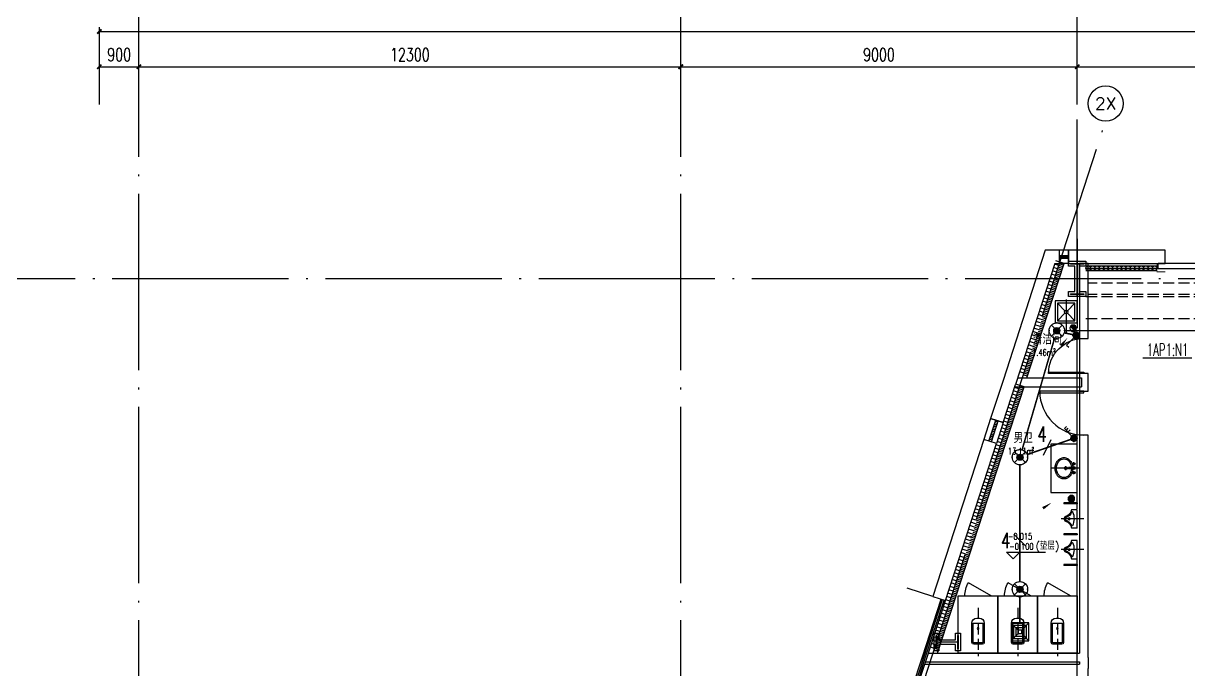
# Model space of a CAD drawing. Extents: x -1396510 to 1250330, y -1892470 to 1623980.
# Drawn here: x -6440 to 20017, y -725507 to -710823 of the extents above; entities that cross this region are included whole.
import ezdxf
from ezdxf.enums import TextEntityAlignment as Align

# ---------------------------------------------------------------- set-up
doc = ezdxf.new("R2010")
doc.units = 0
doc.header["$LTSCALE"] = 1000
doc.header["$MEASUREMENT"] = 0
for name, pattern in [('10平面$0$DASH', [0.35, 0.25, -0.1]), ('10平面$1$DOTE', [2.4200000000000004, 2, -0.2, 0.02, -0.2]), ('DASH', [0.35, 0.25, -0.1]), ('DOTE', [2.4200000000000004, 2, -0.2, 0.02, -0.2])]:
    doc.linetypes.add(name, pattern=pattern)
doc.layers.get('Defpoints').update_dxf_attribs({"color": 210})
for name, color, linetype in [('10平面$0$WINDOW', 4, 'Continuous'), ('10平面$1$A-AXIS-DOTE', 14, '10平面$1$DOTE'), ('99平面图例外参$0$A-HATCH-2', 251, 'Continuous'), ('A-AXIS-D', 1, 'Continuous'), ('A-AXIS-DOTE', 14, 'DOTE'), ('A-AXIS-DP', 126, 'Continuous'), ('A-HATCH-2', 251, 'Continuous'), ('A-HRAIL', 173, 'Continuous'), ('A-LIN-V', 9, 'Continuous'), ('A-SFCE', 30, 'Continuous'), ('A-WC', 223, 'Continuous'), ('A-WINDOW', 140, 'Continuous'), ('AS-COLN', 6, 'Continuous'), ('AS-WALL', 40, 'Continuous'), ('DIM-照明', 3, 'Continuous'), ('DIM_SYMB', 3, 'Continuous'), ('EQUIP-照明', 3, 'Continuous'), ('TEL_TEXT', 7, 'Continuous'), ('WIRE-照明', 1, 'Continuous'), ('建-墙-幕', 4, 'Continuous'), ('建-房间', 7, 'Continuous'), ('建-标高', 3, 'Continuous'), ('建-门', 4, 'Continuous'), ('灯具', 1, 'Continuous')]:
    doc.layers.add(name, color=color, linetype=linetype)
doc.layers.add('A-云线2', color=3, linetype='Continuous', plot=False)
doc.styles.add('_TCH_AXIS', font='COMPLEX', dxfattribs={"bigfont": 'GBCBIG'})
doc.styles.add('_TCH_DIM_T3', font='SIMPLEX', dxfattribs={"width": 0.7058823529411765, "bigfont": 'GBCBIG'})
doc.styles.add('_TEL_DIM', font='SIMPLEX', dxfattribs={"width": 0.8, "height": 3.5, "bigfont": 'HZTXT'})
doc.styles.add('A-AREA', font='SIMPLEX', dxfattribs={"bigfont": 'GBCBIG'})
doc.styles.add('A-STANDARD', font='SIMPLEX', dxfattribs={"bigfont": 'GBCBIG'})
doc.styles.get("Standard").update_dxf_attribs({"font": 'gbenor.shx', "bigfont": 'gbcbig.shx'})
doc.dimstyles.new('_TCH_ARCH&&100', dxfattribs={"dimtxt": 297.5, "dimasz": 100, "dimexe": 100, "dimexo": 100, "dimgap": 126.25, "dimtad": 1, "dimdec": 0, "dimzin": 0, "dimdsep": 46, "dimtxsty": '_TCH_DIM_T3', "dimblk": 'ARCHTICK', "dimcen": 0.09, "dimclrt": 7, "dimazin": 2, "dimtfac": 1, "dimtdec": 0, "dimtix": 1, "dimtmove": 2, "dimatfit": 3, "dimfxl": 0, "dimtolj": 1, "dimtzin": 0, "dimarcsym": 0})

# ---------------------------------------------------------------- blocks, each defined once
blk = doc.blocks.new('厕卫')
at = {"layer": 'A-AXIS-DOTE', "color": 0, "linetype": 'DASH'}
blk.add_line((50, -823.114372253418), (50, 271.885627746582), dxfattribs=at)
at = {"layer": 'A-WC', "color": 0}
for p, q in [((-59.78343963623047, -40), (-59.78343963623047, -469.6564288139343)), ((149.7834396362305, -30), (-49.78343963623047, -30)), ((159.7834396362305, -469.6564288139343), (159.7834396362305, -40)), ((189.7834396362305, -469.6564288139343), (-89.78343963623047, -469.6564288139343)), ((350, -1097.23339176178), (-169.6152420043945, -1397.23339176178))]:
    blk.add_line(p, q, dxfattribs=at)
blk.add_lwpolyline([(-400, 202.7666082382202), (-400, -1097.23339176178), (500, -1097.23339176178), (500, 202.7666082382202)], close=True, dxfattribs=at)
blk.add_lwpolyline([(189.7834396362305, -40, 0.4142135623730951), (149.7834396362305, 0), (-49.78343963623047, 0, 0.4142135623730951), (-89.78343963623047, -40), (-89.78343963623047, -479.6564288139343, 0.4142135623730951), (20.21656036376953, -589.6564288139343), (79.78343963623047, -589.6564288139343, 0.4142135623730903), (189.7834396362305, -479.6564288139343)], format="xyb", close=True, dxfattribs=at)
blk.add_circle((50, -358.6146011352539), 20, dxfattribs=at)
for centre, radius, start, end in [((-49.78343963623047, -40), 10, 90, 180), ((149.7834396362305, -40), 10, 0, 90), ((350, -1097.23339176178), 599.9999999999995, 180, 209.9998831151044)]:
    blk.add_arc(centre, radius, start, end, dxfattribs=at)
for p in [(50, 0), (50, -358.6146011352539)]:
    blk.add_point(p, dxfattribs=at)
blk = doc.blocks.new('$lvtry$00000224')
at = {"color": 0}
for p, q in [((-362.5000001189765, -1.369509844441253e-06), (-362.5000001189765, -300.0000013695098)), ((-337.5000001189765, -1.369509845972061e-06), (-362.5000001189765, -1.369509844441253e-06)), ((-337.5000001189765, -1.369509845972061e-06), (-337.5000001189765, -300.0000013695098)), ((337.4999998810235, -1.369509844441253e-06), (337.4999998810235, -300.0000013695098)), ((362.4999998810235, -1.369509845972061e-06), (337.4999998810235, -1.369509844441253e-06)), ((362.4999998810235, -1.369509845972061e-06), (362.4999998810235, -300.0000013695098)), ((-337.5000001189765, -300.0000013695098), (-362.5000001189765, -300.0000013695098)), ((362.4999998810235, -300.0000013695098), (337.4999998810235, -300.0000013695098))]:
    blk.add_line(p, q, dxfattribs=at)
at = {"color": 0, "elevation": 1e-08}
blk.add_lwpolyline([(-205, -130.6921668672003), (-205, 0), (205, 0), (205, -130.6921668676659, 0.2680681872429386), (50.76696929242462, -263.4628327437676, -0.3177651244820785), (-5.727633833885193e-08, -299.6467267489061, -0.3177651238976431), (-50.76696929195896, -263.4628327442333, 0.2680681872434905)], format="xyb", close=True, dxfattribs=at)
at = {"color": 0}
blk.add_circle((0, -181.622158779297, 1e-08), 20, dxfattribs=at)
for centre, radius, start, end in [((-152.1659696591087, -115.0054347957484, 1e-08), 10, 114.1083874687021, 248.1393961379835), ((5.09339536074549, -466.4251228258945, 1e-08), 395.0016948295107, 66.66751465096227, 114.1083874687021), ((-242.8073158459738, -340.9316236418672, 1e-08), 233.4306809856922, 19.26394190434416, 68.13939613798351), ((0.2095041857101023, -256, 1e-08), 23.99999999999859, 199.2639419043441, 269.499839251993), ((-0.2095041857101023, -256, 1e-08), 24.00000000000079, 270.500160748007, 340.7360580956558), ((242.8073158459738, -340.9316236418672, 1e-08), 233.4306809856917, 110.4941076083355, 160.7360580956559), ((157.579544424545, -112.9081085743383, 1e-08), 10, 290.4941076083355, 66.66751465096227)]:
    blk.add_arc(centre, radius, start, end, dxfattribs=at)
blk.add_point((0, -181.622158779297, 1e-08), dxfattribs=at)
at = {"layer": 'A-AXIS-DOTE', "color": 0}
blk.add_lwpolyline([(-1.327134668827057e-07, 152.6724720913917), (-1.327134668827057e-07, -367.3275279086083)], dxfattribs=at)
blk = doc.blocks.new('小便器')
at = {"layer": 'A-WC', "color": 8, "xscale": -1, "rotation": 89.99999999999999}
blk.add_blockref('$lvtry$00000224', (2044606.132980346, 1695653.609367371), dxfattribs=at)
blk = doc.blocks.new('45345')
at = {"layer": 'A-WC'}
h = blk.add_hatch(dxfattribs=at)
h.set_pattern_fill('ANSI31', color=0, scale=10, angle=7.69694232914171e-13)
h.set_pattern_definition([(30.00000000072439, (40598742844.53468, 3385776346.450553), (-7.937500000173811, 13.74815328497761), [])])
edge = h.paths.add_edge_path()
edge.add_arc((40598742441.34776, 3385774511.717568), 50, 0, 360)
at = {"layer": 'A-WC', "color": 0}
blk.add_circle((40598742441.34776, 3385774511.717568), 50, dxfattribs=at)
blk = doc.blocks.new('A$C34D37DA4')
at = {"color": 0, "ltscale": 0.5}
for points in [[(-250.0000003376044, -107.7489576064982), (249.9999996623956, -107.7489576064982), (249.9999996623956, 392.2510423935018), (-250.0000003376044, 392.2510423935018)], [(-200.0000003376044, -57.74895760649815), (199.9999996623956, -57.74895760649815), (199.9999996623956, 342.2510423935018), (-200.0000003376044, 342.2510423935018)]]:
    blk.add_lwpolyline(points, close=True, dxfattribs=at)
for points in [[(-200.0000003376044, 342.2510423935018), (-28.28427158528939, 170.5353136411868)], [(28.28427091008052, 170.5353136411868), (199.9999996623956, 342.2510423935018)], [(-200.0000003376044, -57.74895760649815), (-28.28427158528939, 113.9667711458169)], [(28.28427091008052, 113.9667711458169), (199.9999996623956, -57.74895760649815)]]:
    blk.add_lwpolyline(points, dxfattribs=at)
blk.add_circle((-3.37604433298111e-07, 142.2510423935018), 40, dxfattribs=at)
at = {"layer": 'A-AXIS-DOTE', "color": 0}
blk.add_lwpolyline([(0, 427.4235144928098), (0, -332.5764855071902)], dxfattribs=at)
blk = doc.blocks.new('10平面$0$$DorLib2D$00000126')
at = {"color": 0, "linetype": 'Continuous'}
for p, q in [((-0.5319999999956053, 0.5), (-0.5319999999956053, 0.900000000000091)), ((0.5320000000047003, 0.900000000000091), (0.5320000000047003, 0.5000000000002274))]:
    blk.add_line(p, q, dxfattribs=at)
at = {"color": 0, "linetype": '10平面$0$DASH'}
for p, q in [((-0.5319999999956053, 0.900000000000091), (0.5320000000047003, 0.900000000000091)), ((-0.5319999999956053, 0.5), (0.5320000000047003, 0.5000000000002274))]:
    blk.add_line(p, q, dxfattribs=at)
blk = doc.blocks.new('42343243')
at = {"layer": '10平面$0$WINDOW', "xscale": 5000, "yscale": 300, "zscale": 300, "rotation": 179.9999999999992}
blk.add_blockref('10平面$0$$DorLib2D$00000126', (-259354.1845318639, 1223019.999996189), dxfattribs=at)
blk = doc.blocks.new('nt66')
at = {"layer": 'A-HATCH-2', "color": 8}
blk.add_lwpolyline([(-195839.9992261842, 766869.9996079458), (-195439.9992261842, 766869.9996079458), (-195439.9992261842, 766757.9996079458), (-195585.9992261842, 766757.9996079458), (-195585.9992261842, 766181.9996079458), (-195439.9992261842, 766181.9996079458), (-195439.9992261842, 766069.9996079458), (-195839.9992261842, 766069.9996079458), (-195839.9992261842, 766181.9996079458), (-195693.9992261842, 766181.9996079458), (-195693.9992261842, 766757.9996079458), (-195839.9992261842, 766757.9996079458)], close=True, dxfattribs=at)
at = {"layer": 'AS-COLN'}
blk.add_lwpolyline([(-195789.9992261842, 766819.9996079458), (-195489.9992261842, 766819.9996079458), (-195489.9992261842, 766807.9996079458), (-195635.9992261842, 766807.9996079458), (-195635.9992261842, 766131.9996079458), (-195489.9992261842, 766131.9996079458), (-195489.9992261842, 766119.9996079458), (-195789.9992261842, 766119.9996079458), (-195789.9992261842, 766131.9996079458), (-195643.9992261842, 766131.9996079458), (-195643.9992261842, 766807.9996079458), (-195789.9992261842, 766807.9996079458)], close=True, dxfattribs=at)
blk = doc.blocks.new('342343243')
at = {"layer": 'A-AXIS-DP', "color": 5}
blk.add_lwpolyline([(-155704.1845301406, 832069.9999961851), (-155404.1845301406, 832069.9999961851), (-155404.1845301406, 832057.9999961851), (-155550.1845301406, 832057.9999961851), (-155550.1845301406, 831581.9999961851), (-155404.1845301406, 831581.9999961851), (-155404.1845301406, 831569.9999961851), (-155704.1845301406, 831569.9999961851), (-155704.1845301406, 831581.9999961851), (-155558.1845301406, 831581.9999961851), (-155558.1845301406, 832057.9999961851), (-155704.1845301406, 832057.9999961851), (-155704.1845301406, 832069.9999961851)], close=True, dxfattribs=at)
at = {"layer": 'A-HATCH-2'}
blk.add_lwpolyline([(-155754.1845301406, 832119.9999961851), (-155354.1845301406, 832119.9999961851), (-155354.1845301406, 832007.9999961851), (-155500.1845301406, 832007.9999961851), (-155500.1845301406, 831631.9999961851), (-155354.1845301406, 831631.9999961851), (-155354.1845301406, 831519.9999961851), (-155754.1845301406, 831519.9999961851), (-155754.1845301406, 831631.9999961851), (-155608.1845301406, 831631.9999961851), (-155608.1845301406, 832007.9999961851), (-155754.1845301406, 832007.9999961851)], close=True, dxfattribs=at)
blk = doc.blocks.new('33333')
blk.add_blockref('nt66', (-68214.1853056513, -43900.00000378292))
at = {"layer": 'A-AXIS-DP', "rotation": 270}
blk.add_blockref('342343243', (-1098624.184520937, 558765.8154660431), dxfattribs=at)
blk = doc.blocks.new('w42343')
at = {"layer": 'A-HATCH-2', "color": 8, "linetype": 'DASH'}
for p, q in [((-263654.1845247769, 722169.9996167512), (-128354.184526356, 722169.9995977177)), ((-263654.1845247769, 721669.9996167512), (-128354.1845264263, 721669.9995977177))]:
    blk.add_line(p, q, dxfattribs=at)
blk = doc.blocks.new('343243')
at = {"layer": '10平面$1$A-AXIS-DOTE', "color": 0}
blk.add_lwpolyline([(-137039.1845359175, 783549.9999155595), (-137039.1845291465, 784209.9999155595)], dxfattribs=at)
at = {"layer": 'A-WC', "color": 0}
for p, q in [((-137175.6989661359, 783693.99991696), (-137102.6701027446, 783693.9999162109)), ((-137139.1845348148, 783657.4854848898), (-137139.1845340656, 783730.5143482811)), ((-137084.2437445717, 783874.9999160218), (-136994.125320595, 783874.9999150973)), ((-137070.6291553337, 783706.5430113167), (-137055.8879810546, 783814.2154559261)), ((-137064.1845347106, 783667.647857158), (-137070.6291553337, 783706.5430113167)), ((-137064.1845347106, 783667.647857158), (-137055.8879810546, 783814.2154559261)), ((-137063.069927619, 783687.3385976467), (-137015.2991413982, 783687.3385971566)), ((-137056.3608064828, 783804.1132499352), (-137022.0082601383, 783804.1132495828)), ((-137055.8879810546, 783814.2154559261), (-137022.4810853592, 783814.2154555834)), ((-137039.1845330456, 783829.9407035712), (-137039.1845321211, 783920.0591275479)), ((-137014.1845347106, 783667.6478566449), (-137022.4810853592, 783814.2154555834)), ((-137007.7399132893, 783706.5430106715), (-137022.4810853592, 783814.2154555834)), ((-137014.1845347106, 783667.6478566449), (-137007.7399132893, 783706.5430106715)), ((-136975.6989661359, 783693.9999149082), (-136902.6701027446, 783693.9999141591)), ((-136939.1845348148, 783657.485482838), (-136939.1845340656, 783730.5143462293)), ((-137064.1845347106, 783667.647857158), (-137014.1845347106, 783667.6478566449))]:
    blk.add_line(p, q, dxfattribs=at)
for points in [[(-137068.5861527328, 783721.4655052931, -0.05503366445282638), (-137132.052788923, 783734.964308203, -0.0888493983857469), (-137208.3990421116, 783776.3516643569, -0.1049875008758899), (-137263.2745701811, 783843.1668952166, -0.1201703710503755), (-137282.0112499413, 783919.9999180507, -0.120170371050088), (-137263.2745686047, 783996.8329405003, -0.1049875008761855), (-137208.3990391642, 784063.6481702342, -0.08884939838595049), (-137132.0527851261, 784105.0355248217, -0.08005155327522542), (-137039.1845300698, 784119.9999155595, -0.08005155327514211)], [(-137064.5138742414, 783751.2102306456, -0.05606644776381915), (-137122.6293239315, 783763.445851482, -0.08884939838590888), (-137189.6757487428, 783799.7917643017, -0.1049875008761085), (-137236.6424184022, 783856.9773438561, -0.1201703710500949), (-137252.0112499413, 783919.9999177429, -0.1201703710501435), (-137236.642417109, 783983.0224913144, -0.1049875008761313), (-137189.6757462764, 784040.2080699052, -0.08884939838588762), (-137122.6293207193, 784076.5539813492, -0.08005155327528395), (-137039.1845303776, 784089.9999155595, -0.08005155327526944)], [(-137039.1845300698, 784119.9999155595, -0.08005155327514211), (-136946.3162753206, 784105.0355229162, -0.08884939838606445), (-136869.9700221316, 784063.6481667622, -0.1049875008760499), (-136815.0944940622, 783996.8329359024, -0.120170371050193), (-136796.357814302, 783919.9999130684, -0.1201703710501875), (-136815.0944956387, 783843.1668906187, -0.1049875008760622), (-136869.9700250791, 783776.3516608849, -0.08884939838584911), (-136946.316279117, 783734.9643062975, -0.05503366445274368), (-137009.7829155841, 783721.4655046898, -0.0800515532754416)], [(-137039.1845303776, 784089.9999155595, -0.08005155327526944), (-136955.7397403118, 784076.5539796371, -0.0888493983858896), (-136888.6933155005, 784040.2080668174, -0.1049875008761153), (-136841.7266458411, 783983.022487263, -0.1201703710501367), (-136826.357814302, 783919.9999133762, -0.1201703710501367), (-136841.7266471343, 783856.9773398046, -0.1049875008761155), (-136888.6933179669, 783799.7917612139, -0.08884939838591054), (-136955.7397435241, 783763.4458497699, -0.05606644776380701), (-137013.8551934652, 783751.2102301259, -0.08005155327530532)]]:
    blk.add_lwpolyline(points, format="xyb", dxfattribs=at)
for centre, radius in [((-137139.1845344402, 783693.9999165855), 25), ((-137139.1845344402, 783693.9999165855), 15), ((-137039.1845325833, 783874.9999155595), 30), ((-137039.1845325833, 783874.9999155595), 20), ((-136939.1845344402, 783693.9999145336), 25), ((-136939.1845344402, 783693.9999145336), 15)]:
    blk.add_circle(centre, radius, dxfattribs=at)
for centre, start, end in [((-137040.368334685, 783694.7285667062), 80.52522821089455, 279.4747706136177), ((-137038.0007341804, 783694.7285666818), 260.5252282108945, 99.47477061338024)]:
    blk.add_arc(centre, 7.191400878313289, start, end, dxfattribs=at)
blk = doc.blocks.new('3333')
at = {"layer": 'A-SFCE', "const_width": 20}
blk.add_lwpolyline([(-227064.1845322402, 766319.9999962051), (-227064.1845322402, 766509.9999962412), (-227244.1845325131, 766509.9999962412), (-227244.1845325131, 766319.9999962412)], dxfattribs=at)
blk = doc.blocks.new('_ArchTick')
at = {"color": 0, "linetype": 'ByBlock', "const_width": 0.4}
blk.add_lwpolyline([(-0.5, -0.5), (0.5, 0.5)], dxfattribs=at)
blk = doc.blocks.new('*D5766')
at = {"layer": 'A-AXIS-D', "color": 0, "lineweight": -2, "transparency": 16777216}
for p, q in [((-899.9998306449853, 3960.00000381656), (-899.9998306449852, 4920.000007347268)), ((-899.9998306449852, 4820.000007347268), (-3.879255428916921e-15, 4820.000007347268)), ((-5.653906800844666e-14, 3960.00000381656), (2.243978566819837e-15, 4920.000007347268))]:
    blk.add_line(p, q, dxfattribs=at)
at = {"layer": 'Defpoints', "color": 0, "transparency": 16777216}
for p in [(-3.879255428916921e-15, 4820.000007347268), (-899.9998306449853, 3860.00000381656), (-6.266230200418342e-14, 3860.00000381656)]:
    blk.add_point(p, dxfattribs=at)
at = {"layer": 'A-AXIS-D', "color": 0, "lineweight": -2, "transparency": 16777216, "xscale": 100, "yscale": 100, "zscale": 100, "rotation": 180}
blk.add_blockref('_ArchTick', (-899.9998306449852, 4820.000007347268), dxfattribs=at)
at = {"layer": 'A-AXIS-D', "color": 0, "lineweight": -2, "transparency": 16777216, "xscale": 100, "yscale": 100, "zscale": 100}
blk.add_blockref('_ArchTick', (-3.879255428916921e-15, 4820.000007347268), dxfattribs=at)
at = {"layer": 'A-AXIS-D', "color": 7, "transparency": 16777216, "insert": (-449.9999153224925, 5095.000007347268), "char_height": 297.5, "attachment_point": 5, "style": '_TCH_DIM_T3'}
blk.add_mtext('\\A1;900', dxfattribs=at)
blk = doc.blocks.new('*D5767')
at = {"layer": 'A-AXIS-D', "color": 0, "lineweight": -2, "transparency": 16777216}
for p, q in [((-5.653906800844666e-14, 3960.00000381656), (2.243978566819837e-15, 4920.000007347268)), ((-3.879255428916921e-15, 4820.000007347268), (12300.00000025705, 4820.000007347268)), ((12300.00000025705, 3960.00000381656), (12300.00000025705, 4920.000007347268))]:
    blk.add_line(p, q, dxfattribs=at)
at = {"layer": 'Defpoints', "color": 0, "transparency": 16777216}
for p in [(12300.00000025705, 4820.000007347268), (-6.266230200418342e-14, 3860.00000381656), (12300.00000025705, 3860.00000381656)]:
    blk.add_point(p, dxfattribs=at)
at = {"layer": 'A-AXIS-D', "color": 0, "lineweight": -2, "transparency": 16777216, "xscale": 100, "yscale": 100, "zscale": 100, "rotation": 180}
blk.add_blockref('_ArchTick', (-3.879255428916921e-15, 4820.000007347268), dxfattribs=at)
at = {"layer": 'A-AXIS-D', "color": 0, "lineweight": -2, "transparency": 16777216, "xscale": 100, "yscale": 100, "zscale": 100}
blk.add_blockref('_ArchTick', (12300.00000025705, 4820.000007347268), dxfattribs=at)
at = {"layer": 'A-AXIS-D', "color": 7, "transparency": 16777216, "insert": (6150.000000128523, 5095.000007347268), "char_height": 297.5, "attachment_point": 5, "style": '_TCH_DIM_T3'}
blk.add_mtext('\\A1;12300', dxfattribs=at)
blk = doc.blocks.new('*D5768')
at = {"layer": 'A-AXIS-D', "color": 0, "lineweight": -2, "transparency": 16777216}
for p, q in [((12300.00000025705, 3960.00000381656), (12300.00000025705, 4920.000007347268)), ((12300.00000025705, 4820.000007347268), (21300.00000025686, 4820.000007347268)), ((21300.00000025686, 3960.00000381656), (21300.00000025686, 4920.000007347268))]:
    blk.add_line(p, q, dxfattribs=at)
at = {"layer": 'Defpoints', "color": 0, "transparency": 16777216}
for p in [(21300.00000025686, 4820.000007347268), (12300.00000025705, 3860.00000381656), (21300.00000025686, 3860.00000381656)]:
    blk.add_point(p, dxfattribs=at)
at = {"layer": 'A-AXIS-D', "color": 0, "lineweight": -2, "transparency": 16777216, "xscale": 100, "yscale": 100, "zscale": 100, "rotation": 180}
blk.add_blockref('_ArchTick', (12300.00000025705, 4820.000007347268), dxfattribs=at)
at = {"layer": 'A-AXIS-D', "color": 0, "lineweight": -2, "transparency": 16777216, "xscale": 100, "yscale": 100, "zscale": 100}
blk.add_blockref('_ArchTick', (21300.00000025686, 4820.000007347268), dxfattribs=at)
at = {"layer": 'A-AXIS-D', "color": 7, "transparency": 16777216, "insert": (16800.00000025695, 5095.000007347268), "char_height": 297.5, "attachment_point": 5, "style": '_TCH_DIM_T3'}
blk.add_mtext('\\A1;9000', dxfattribs=at)
blk = doc.blocks.new('*D5769')
at = {"layer": 'A-AXIS-D', "color": 0, "lineweight": -2, "transparency": 16777216}
for p, q in [((21300.00000025686, 3960.00000381656), (21300.00000025686, 4920.000007347268)), ((21300.00000025686, 4820.000007347268), (30300.00000025686, 4820.000007347268)), ((30300.00000025686, 3960.00000381656), (30300.00000025686, 4920.000007347268))]:
    blk.add_line(p, q, dxfattribs=at)
at = {"layer": 'Defpoints', "color": 0, "transparency": 16777216}
for p in [(30300.00000025686, 4820.000007347268), (21300.00000025686, 3860.00000381656), (30300.00000025686, 3860.00000381656)]:
    blk.add_point(p, dxfattribs=at)
at = {"layer": 'A-AXIS-D', "color": 0, "lineweight": -2, "transparency": 16777216, "xscale": 100, "yscale": 100, "zscale": 100, "rotation": 180}
blk.add_blockref('_ArchTick', (21300.00000025686, 4820.000007347268), dxfattribs=at)
at = {"layer": 'A-AXIS-D', "color": 0, "lineweight": -2, "transparency": 16777216, "xscale": 100, "yscale": 100, "zscale": 100}
blk.add_blockref('_ArchTick', (30300.00000025686, 4820.000007347268), dxfattribs=at)
at = {"layer": 'A-AXIS-D', "color": 7, "transparency": 16777216, "insert": (25800.00000025686, 5095.000007347268), "char_height": 297.5, "attachment_point": 5, "style": '_TCH_DIM_T3'}
blk.add_mtext('\\A1;9000', dxfattribs=at)
blk = doc.blocks.new('*D5785')
at = {"layer": 'A-AXIS-D', "color": 0, "lineweight": -2, "transparency": 16777216}
for p, q in [((-899.9998306449854, 4060.00000381656), (-899.9998306449853, 5720.000007347268)), ((-899.9998306449853, 5620.000007347268), (157100.0000036263, 5620.000007347268)), ((157100.0000036263, 4060.00000381656), (157100.0000036263, 5720.000007347268))]:
    blk.add_line(p, q, dxfattribs=at)
at = {"layer": 'Defpoints', "color": 0, "transparency": 16777216}
for p in [(157100.0000036263, 5620.000007347268), (-899.9998306449854, 3960.00000381656), (157100.0000036263, 3960.00000381656)]:
    blk.add_point(p, dxfattribs=at)
at = {"layer": 'A-AXIS-D', "color": 0, "lineweight": -2, "transparency": 16777216, "xscale": 100, "yscale": 100, "zscale": 100, "rotation": 180}
blk.add_blockref('_ArchTick', (-899.9998306449853, 5620.000007347268), dxfattribs=at)
at = {"layer": 'A-AXIS-D', "color": 0, "lineweight": -2, "transparency": 16777216, "xscale": 100, "yscale": 100, "zscale": 100}
blk.add_blockref('_ArchTick', (157100.0000036263, 5620.000007347268), dxfattribs=at)
at = {"layer": 'A-AXIS-D', "color": 7, "transparency": 16777216, "insert": (78100.00008649068, 5895.000007347268), "char_height": 297.5, "attachment_point": 5, "style": '_TCH_DIM_T3'}
blk.add_mtext('\\A1;158000', dxfattribs=at)
blk = doc.blocks.new('*U25')
at = {"color": 0}
blk.add_lwpolyline([(500, 0), (499.9999999999999, 1000), (459.9999999999999, 1000), (460, 0)], close=True, dxfattribs=at)
blk.add_arc((500, 0), 1000, 90, 180, dxfattribs=at)
blk = doc.blocks.new('*U24')
at = {"color": 0, "xscale": 0.001, "yscale": 0.001, "zscale": 0.001}
blk.add_blockref('*U25', (0, 0), dxfattribs=at)
blk = doc.blocks.new('*U52')
at = {"color": 0}
for p, q in [((-250.000000492626, 149.9999999983263), (250.0000005524926, 149.9999999983263)), ((250.0000005524344, 29.99999999988336), (-250.0000004925678, 29.99999999988336)), ((-250.0000004925678, -30.00000000011664), (-190.0000004925679, 29.99999999988336)), ((-190.0000004925678, -30.00000000011664), (-130.0000004925679, 29.99999999988336)), ((-130.0000004925678, -30.00000000011664), (-70.0000004925679, 29.99999999988336)), ((-70.0000004925678, -30.00000000011664), (-10.00000049256792, 29.99999999988336)), ((-10.00000049256781, -30.00000000011664), (49.99999950743208, 29.99999999988336)), ((49.99999950743216, -30.00000000011664), (109.9999995074321, 29.99999999988336)), ((109.9999995074322, -30.00000000011664), (169.9999995074321, 29.99999999988336)), ((169.9999995074322, -30.00000000011664), (229.9999995074321, 29.99999999988336)), ((250.0000005524344, -30.00000000011664), (-250.0000004925678, -30.00000000011664)), ((-250.000000492626, -150.0000000016737), (250.0000005524926, -150.0000000016737))]:
    blk.add_line(p, q, dxfattribs=at)
for points in [[(-250.000000492626, -150.0000000016737), (-250.000000492626, 149.9999999983263)], [(250.0000005524926, -150.0000000016737), (250.0000005524926, 149.9999999983263)]]:
    blk.add_lwpolyline(points, dxfattribs=at)
blk = doc.blocks.new('*U51')
at = {"color": 0, "xscale": 0.001999999996058992, "yscale": 0.003333333333333334, "zscale": 0.001999999996058992}
blk.add_blockref('*U52', (0, 0), dxfattribs=at)
blk = doc.blocks.new('99平面图例外参$0$$LinePat$填挖边坡')
at = {"color": 0}
for p, q in [((0, 0), (0, -1500)), ((300, 0), (300, -600))]:
    blk.add_line(p, q, dxfattribs=at)
at = {"layer": 'Defpoints', "color": 0}
blk.add_point((600, 0), dxfattribs=at)
blk = doc.blocks.new('99平面图例外参$0$$LinePat$圆环')
for points in [[(3.637978807091713e-12, 150.0000000000018), (300.0000000000036, 150.0000000000018)], [(3.637978807091713e-12, 1.818989403545856e-12), (300.0000000000036, 1.818989403545856e-12)], [(3.637978807091713e-12, -149.9999999999982), (300.0000000000036, -149.9999999999982)]]:
    blk.add_lwpolyline(points)
at = {"color": 0}
blk.add_circle((150.0000000000036, 1.818989403545856e-12), 150, dxfattribs=at)
blk = doc.blocks.new('$equip$00001964')
for p, q in [((0.1473139127447212, 0.3556472460822988), (0.624999999996362, 0.8333333333339397)), ((0.624999999996362, 0.8333333333339397), (0.7664213562347868, 0.6919119770955149)), ((0.3987258300185204, 0.607059163356098), (0.5401471862533072, 0.4656378071176732)), ((0.5118629150056222, 0.7201962483431998), (0.653284271244047, 0.578774892108413))]:
    blk.add_line(p, q)
blk.add_circle((-3.637978807091713e-12, 0.2083333333339397), 0.2083333333334168)
for p in [(-0.2083333333393966, 0.2083333333284827), (0, 0.4166666666660603), (0, 0), (0.2083333333284827, 0.2083333333284827)]:
    blk.add_point(p)
for points in [[(-0.1804219591249421, 0.312500000001819), (0.1804219591176661, 0.312500000001819), (-0.2083333333357587, 0.2083333333339397), (0.2083333333284827, 0.2083333333339397)], [(-0.1804219591249421, 0.1041666666660603), (0.1804219591176661, 0.1041666666660603), (-0.2083333333357587, 0.2083333333339397), (0.2083333333284827, 0.2083333333339397)], [(-0.1041666666715173, 0.3887552924552438), (0.1041666666642413, 0.3887552924552438), (-0.1804219591249421, 0.312500000001819), (0.1804219591176661, 0.312500000001819)], [(-0.1041666666715173, 0.02791137421263556), (0.1041666666642413, 0.02791137421263556), (-0.1804219591249421, 0.1041666666660603), (0.1804219591176661, 0.1041666666660603)], [(-3.637978807091713e-12, 0.4166666666660603), (-3.637978807091713e-12, 0.4166666666660603), (-0.1041666666715173, 0.3887552924552438), (0.1041666666642413, 0.3887552924552438)], [(-3.637978807091713e-12, 1.818989403545856e-12), (-3.637978807091713e-12, 1.818989403545856e-12), (-0.1041666666715173, 0.02791137421263556), (0.1041666666642413, 0.02791137421263556)]]:
    blk.add_solid(points)
at = {"layer": 'TEL_TEXT', "style": '_TEL_DIM', "flags": 1}
blk.add_attdef('A', text='', height=2e-05, dxfattribs=at).set_placement((0, 0), align=Align.MIDDLE_CENTER)
blk = doc.blocks.new('$equip$00002828')
for p, q in [((0.353553390588786, 0.353553390592424), (-0.3535533905960619, -0.353553390592424)), ((-0.3535533905960619, 0.353553390592424), (0.353553390588786, -0.353553390592424))]:
    blk.add_line(p, q)
at = {"const_width": 0.05714285714285714}
blk.add_lwpolyline([(0.5, 0, -1), (-0.5, 0, -1), (0.5, 0, 1)], format="xyb", dxfattribs=at)
for radius in [0.5, 0.2]:
    blk.add_circle((0, 0), radius)
for p in [(-0.5, 0), (0, 0.5), (0.5, 0), (0, -0.5)]:
    blk.add_point(p)
for points in [[(-0.1732050807622727, 0.09999999999854481), (0.1732050807549967, 0.09999999999854481), (-0.2000000000043656, 0), (0.1999999999970896, 0)], [(-0.1732050807622727, -0.09999999999854481), (0.1732050807549967, -0.09999999999854481), (-0.2000000000043656, 0), (0.1999999999970896, 0)], [(-0.09999999999854481, 0.1732050807586347), (0.09999999999854481, 0.1732050807586347), (-0.1732050807622727, 0.09999999999854481), (0.1732050807549967, 0.09999999999854481)], [(0, 0.2000000000007276), (0, 0.2000000000007276), (-0.09999999999854481, 0.1732050807586347), (0.09999999999854481, 0.1732050807586347)], [(-0.09999999999854481, -0.1732050807586347), (0.09999999999854481, -0.1732050807586347), (-0.1732050807622727, -0.09999999999854481), (0.1732050807549967, -0.09999999999854481)], [(0, -0.2000000000007276), (0, -0.2000000000007276), (-0.09999999999854481, -0.1732050807586347), (0.09999999999854481, -0.1732050807586347)]]:
    blk.add_solid(points)
at = {"color": 7, "style": '_TEL_DIM', "flags": 1}
for tag in ['REMARK', 'A']:
    blk.add_attdef(tag, text='', height=2e-05, dxfattribs=at).set_placement((0, 0), align=Align.MIDDLE_CENTER)
blk = doc.blocks.new('A$C43B121A0')
at = {"layer": '灯具', "color": 3}
for p, q in [((119.9992513017496, 180.0001344288466), (-0.0007486982503906, 300.0001344288467)), ((179.9992513017496, 180.0001344288466), (299.9992513017496, 300.0001344288467)), ((-0.0007486982503906, 0.0001344288466498), (119.9992513017496, 120.0001344288466)), ((299.9992513017496, 0.0001344288466498), (179.9992513017496, 120.0001344288466))]:
    blk.add_line(p, q, dxfattribs=at)
for points in [[(-0.0007486982503906, 0.0001344288466498), (299.9992513017496, 0.0001344288466498), (299.9992513017496, 300.0001344288467), (-0.0007486982503906, 300.0001344288467)], [(39.99925130174961, 40.00013442884664), (259.9992513017496, 40.00013442884664), (259.9992513017496, 260.0001344288466), (39.99925130174961, 260.0001344288466)], [(79.99925130174961, 80.00013442884665), (219.9992513017496, 80.00013442884665), (219.9992513017496, 220.0001344288466), (79.99925130174961, 220.0001344288466)], [(119.9992513017496, 120.0001344288466), (179.9992513017496, 120.0001344288466), (179.9992513017496, 180.0001344288466), (119.9992513017496, 180.0001344288466)]]:
    blk.add_lwpolyline(points, close=True, dxfattribs=at)
blk = doc.blocks.new('$equip$00001962')
for p, q in [((0.1473139127519971, 0.3556472460822988), (0.625000000003638, 0.8333333333339397)), ((0.625000000003638, 0.8333333333339397), (0.7664213562420628, 0.6919119770955149))]:
    blk.add_line(p, q)
blk.add_circle((3.637978807091713e-12, 0.2083333333339397), 0.2083333333334168)
for p in [(-0.2083333333284827, 0.2083333333375776), (1.091393642127514e-11, 0.4166666666660603), (1.091393642127514e-11, 0), (0.2083333333393966, 0.2083333333375776)]:
    blk.add_point(p)
for points in [[(-0.1804219591176661, 0.312500000001819), (0.1804219591249421, 0.312500000001819), (-0.2083333333284827, 0.2083333333339397), (0.2083333333357587, 0.2083333333339397)], [(-0.1804219591176661, 0.1041666666660603), (0.1804219591249421, 0.1041666666660603), (-0.2083333333284827, 0.2083333333339397), (0.2083333333357587, 0.2083333333339397)], [(-0.1041666666642413, 0.3887552924552438), (0.1041666666715173, 0.3887552924552438), (-0.1804219591176661, 0.312500000001819), (0.1804219591249421, 0.312500000001819)], [(-0.1041666666642413, 0.02791137421263556), (0.1041666666715173, 0.02791137421263556), (-0.1804219591176661, 0.1041666666660603), (0.1804219591249421, 0.1041666666660603)], [(3.637978807091713e-12, 0.4166666666660603), (3.637978807091713e-12, 0.4166666666660603), (-0.1041666666642413, 0.3887552924552438), (0.1041666666715173, 0.3887552924552438)], [(3.637978807091713e-12, 1.818989403545856e-12), (3.637978807091713e-12, 1.818989403545856e-12), (-0.1041666666642413, 0.02791137421263556), (0.1041666666715173, 0.02791137421263556)]]:
    blk.add_solid(points)
at = {"layer": 'TEL_TEXT', "style": '_TEL_DIM', "flags": 1}
blk.add_attdef('A', text='', height=2e-05, dxfattribs=at).set_placement((0, 0), align=Align.MIDDLE_CENTER)
blk = doc.blocks.new('$TELECSYS$00000095')
blk.add_line((0.4000000000014552, 0.3999999999996362), (-0.4000000000014552, -0.3999999999996362))
at = {"width": 0.8}
blk.add_attdef('N', text='', height=1, dxfattribs=at).set_placement((-0.01742161003494402, 1.055555546241521), align=Align.MIDDLE)
blk = doc.blocks.new('$TelecSys$00000152')
blk.add_blockref('$TELECSYS$00000095', (0, 0))
at = {"style": '_TEL_DIM', "width": 0.7}
blk.add_attdef('N', text='', height=0.875, dxfattribs=at).set_placement((-0.01524390878330451, 0.9236111029604217), align=Align.MIDDLE)
blk = doc.blocks.new('世赫2#厂房一层0821')
at = {"layer": 'A-AXIS-D'}
blk.add_circle((21947.60491949361, 3984.039860106539), 400, dxfattribs=at)
at = {"layer": 'A-AXIS-DOTE', "color": 8, "ltscale": 2}
for p, q in [((5.820766091346741e-11, -89188.86730921885), (0, 6399.999980929424)), ((12300.00000025705, -89188.86730921874), (12300.0000002571, 6300.000000001863)), ((21300.0000002571, -87498.86731303483), (21300.0000002571, 6300.000000001863)), ((163114.1845321656, -1.164153218269348e-10), (-11095.81546783436, 0))]:
    blk.add_line(p, q, dxfattribs=at)
blk.add_lwpolyline([(-1898.553286129667, -69910.37400543399), (21947.60491949361, 3584.039860106539)], dxfattribs=at)
at = {"layer": 'A-LIN-V'}
for p, q in [((20159.8116582993, -2249.999996195314), (21003.4133415161, 350.0000000044238)), ((18131.92299376073, -8499.999996182392), (20094.91922103625, -2449.999996188446))]:
    blk.add_line(p, q, dxfattribs=at)
at = {"layer": 'A-SFCE'}
for p, q in [((21300.0000002571, 910.0000038165599), (21300.0000002571, -1119.99999618344)), ((18024.12107496115, -7212.150320975343), (17437.14418319665, -7021.698515350232))]:
    blk.add_line(p, q, dxfattribs=at)
at = {"layer": 'A-SFCE', "linetype": 'DASH'}
for p, q in [((30150.00078170176, -99.99960797757376), (21550.00078901608, -99.99960797978565)), ((30150.0007817017, -349.9996079773409), (21550.00078901614, -349.9996079797857))]:
    blk.add_line(p, q, dxfattribs=at)
at = {"layer": 'A-WC', "color": 8, "elevation": -1.000000012154942e-08}
blk.add_lwpolyline([(21300.00000455312, -4849.999996328144), (21300.00000455312, -3749.999996328144), (20700.00000455318, -3749.999996328261), (20700.00000455353, -4849.999996328144), (21300.00000622473, -4849.999996328144)], dxfattribs=at)
at = {"layer": 'AS-WALL'}
for p, q in [((20575.09155733706, 650.0000000061905), (19616.7254904919, -2303.706494099096)), ((20900.00000025702, 650.0000000061185), (20575.09155733706, 650.0000000061905)), ((20900.00000025695, 350.0000000061187), (20900.00000025702, 650.0000000061185)), ((23300.00000030318, 650.0000000055879), (21100.00000025702, 650.0000000060743)), ((21100.00000025702, 650.0000000060743), (21100.00000025695, 350.0000000060745)), ((23300.00000030311, 350.0000000055879), (23300.00000030318, 650.0000000055879)), ((20793.14918222246, 350.0000000061422), (19902.08078947145, -2396.293498285945)), ((20793.14918222246, 350.0000000061422), (20900.00000025695, 350.0000000061187)), ((21100.00000025695, 350.0000000060745), (23300.00000030311, 350.0000000055879)), ((21350.00000770576, 349.9996079798169), (21350.00000769929, -1349.999996198923)), ((21550.00000770576, 349.9996079794364), (21350.00000770576, 349.9996079798169)), ((21550.0000076993, -1349.999996199684), (21550.00000770576, 349.9996079794364)), ((21350.00000769929, -1349.999996198923), (21550.0000076993, -1349.999996199684)), ((19616.7254904919, -2303.706494099095), (19335.77030110281, -3169.61691826816)), ((19949.5474990057, -2249.999996193734), (21400.00000769615, -2249.999996202067)), ((21350.00000769625, -2149.999996198927), (21350.00000769473, -2549.999996224613)), ((21550.00000769625, -2149.999996199689), (21350.00000769625, -2149.999996198927)), ((21400.00000769615, -2249.999996202067), (21400.000007695, -2449.999996202067)), ((21550.00000769473, -2549.999996225375), (21550.00000769625, -2149.999996199689)), ((19621.12560008235, -3262.203922455012), (19902.08078947145, -2396.293498285946)), ((19884.65506174045, -2449.999996193357), (21400.000007695, -2449.999996202067)), ((21350.00000769473, -2549.999996224613), (21550.00000769473, -2549.999996225375)), ((19335.77030110281, -3169.61691826816), (19621.12560008235, -3262.203922455012)), ((19181.45862715398, -3645.209084171219), (18024.12107496116, -7212.150320975326)), ((19466.81392613353, -3737.796088358071), (19181.45862715398, -3645.209084171219)), ((21550.00000769093, -3549.999996225375), (21350.00000769092, -3549.999996224614)), ((21350.00000769092, -3549.999996224614), (21350.00000767209, -8499.999996201734)), ((21550.00000767171, -8599.9999962023), (21550.00000769093, -3549.999996225375)), ((18309.4763739407, -7304.737325162178), (19466.81392613353, -3737.796088358071)), ((18024.12107496116, -7212.150320975326), (18309.4763739407, -7304.737325162178)), ((17856.76636930586, -8699.999996181808), (21350.00000767125, -8699.999996201726)), ((17921.65880657111, -8499.999996182181), (21350.00000767209, -8499.999996201734)), ((21350.00000767125, -8699.999996201726), (21350.00000767107, -8749.99999620173)), ((21550.00000767171, -8599.9999962023), (21550.00000767078, -8849.9999962023)), ((17840.54325998955, -8749.999996181714), (21350.00000767107, -8749.99999620173)), ((21550.00000766048, -11550.00000000236), (21550.00000767078, -8849.9999962023))]:
    blk.add_line(p, q, dxfattribs=at)
at = {"layer": 'DIM_SYMB', "color": 8}
for points in [[(20614.18453216559, -1919.99999618344, 0, 0, 0), (21084.18453216559, -1329.99999618344, 0, 64.00000000000001, 0), (20934.64605059899, -1517.718515596831, 0, 0, 0)], [(19994.18453216559, -5549.99999618344, 0, 0, 0), (20724.18453216559, -5079.99999618344, 0, 64.00000000000001, 0), (20522.39156080633, -5209.921498291454, 0, 0, 0)]]:
    blk.add_lwpolyline(points, format="xyseb", dxfattribs=at)
at = {"layer": '建-墙-幕'}
for p, q in [((17789.08732464479, -8584.568828817102), (18214.35791570897, -7273.874982244213)), ((17820.79346897585, -8594.856273726753), (18246.06406004003, -7284.162427153863)), ((17852.49961330691, -8605.143718636402), (18277.77020437109, -7294.449872063514)), ((17884.20575763797, -8615.431163546053), (18309.47634870215, -7304.737316973164)), ((18214.35791570897, -7273.874982244213), (18309.47634870215, -7304.737316973164)), ((17707.97177806322, -8834.568828816635), (17789.08732464479, -8584.5688288171)), ((17739.67792239428, -8844.856273726286), (17820.79346897585, -8594.856273726751)), ((17771.38406672534, -8855.143718635938), (17852.49961330691, -8605.143718636404)), ((17803.0902110564, -8865.431163545589), (17884.20575763797, -8615.431163546054)), ((15225.8360514312, -16484.56883261271), (17707.97177806322, -8834.568828816637)), ((15257.54219576226, -16494.85627752236), (17739.67792239428, -8844.856273726287)), ((15289.24834009332, -16505.14372243201), (17771.38406672534, -8855.143718635936)), ((15320.95448442438, -16515.43116734166), (17803.0902110564, -8865.431163545587))]:
    blk.add_line(p, q, dxfattribs=at)
at = {"layer": '建-标高', "color": 8}
for p, q in [((19847.79967498785, -6359.99999618344), (19697.79967498785, -6209.99999618344)), ((19697.79967498785, -6209.99999618344), (20577.79967498785, -6209.99999618344)), ((19847.79967498785, -6359.99999618344), (19997.79967498785, -6209.99999618344))]:
    blk.add_line(p, q, dxfattribs=at)
at = {"layer": '建-门'}
for p, q in [((21350.00000769929, -1349.999996198922), (21350.00000769625, -2149.999996198922)), ((21350.00000769473, -2549.999996224619), (21350.00000769092, -3549.999996224619))]:
    blk.add_line(p, q, dxfattribs=at)
at = {"color": 8, "rotation": 180.0000000000122}
for p in [(2065906.132987578, 1690203.609371612, -1.000000012154942e-08), (2065906.132987578, 1689503.609371613, -1.000000012154942e-08)]:
    blk.add_blockref('小便器', p, dxfattribs=at)
at = {"color": 8, "xscale": -1, "rotation": 180}
for p in [(19000.00000741414, -8297.233387962333), (19900.00000741414, -8297.233387962333), (20800.00000741403, -8297.233387962566)]:
    blk.add_blockref('厕卫', p, dxfattribs=at)
at = {"layer": '99平面图例外参$0$A-HATCH-2', "color": 203, "yscale": 0.1333333333333333, "zscale": 0.1333333333333333}
for p, xscale, rotation in [((20978.60152730112, 273.5294118807891), 0.1339918837971177, 252.0237134181391), ((21003.41334151337, 350.0000000043074), 0.1339918837971177, 252.0237134181391), ((20879.35427045211, -32.35294061328403), 0.1339918837971177, 252.0237134181391), ((20904.16608466436, 44.11764751023424), 0.1339918837971177, 252.0237134181391), ((20928.97789887661, 120.5882356337525), 0.1339918837971177, 252.0237134181391), ((20953.78971308886, 197.0588237572708), 0.1339918837971177, 252.0237134181391), ((20804.91882781535, -261.7647049838389), 0.1339918837971177, 252.0237134181391), ((20829.7306420276, -185.2941168603206), 0.1339918837971177, 252.0237134181391), ((20854.54245623985, -108.8235287368023), 0.1339918837971177, 252.0237134181391), ((20705.67157096634, -567.647057477912), 0.1339918837971177, 252.0237134181391), ((20730.4833851786, -491.1764693543937), 0.1339918837971177, 252.0237134181391), ((20755.29519939085, -414.7058812308754), 0.1339918837971177, 252.0237134181391), ((20780.1070136031, -338.2352931073572), 0.1339918837971177, 252.0237134181391), ((20631.23612832958, -797.0588218484668), 0.1339918837971177, 252.0237134181391), ((20656.04794254184, -720.5882337249486), 0.1339918837971177, 252.0237134181391), ((20680.85975675409, -644.1176456014304), 0.1339918837971177, 252.0237134181391), ((20531.98887148057, -1102.94117434254), 0.1339918837971177, 252.0237134181391), ((20556.80068569283, -1026.470586219022), 0.1339918837971177, 252.0237134181391), ((20581.61249990508, -949.9999980955035), 0.1339918837971177, 252.0237134181391), ((20606.42431411733, -873.5294099719852), 0.1339918837971177, 252.0237134181391), ((20457.55342884382, -1332.352938713095), 0.1339918837971177, 252.0237134181391), ((20482.36524305607, -1255.882350589577), 0.1339918837971177, 252.0237134181391), ((20507.17705726832, -1179.411762466058), 0.1339918837971177, 252.0237134181391), ((20358.30617199481, -1638.235291207168), 0.1339918837971177, 252.0237134181391), ((20383.11798620706, -1561.76470308365), 0.1339918837971177, 252.0237134181391), ((20407.92980041932, -1485.294114960131), 0.1339918837971177, 252.0237134181391), ((20432.74161463157, -1408.823526836613), 0.1339918837971177, 252.0237134181391), ((20283.87072935805, -1867.647055577723), 0.1339918837971177, 252.0237134181391), ((20308.6825435703, -1791.176467454205), 0.1339918837971177, 252.0237134181391), ((20333.49435778256, -1714.705879330686), 0.1339918837971177, 252.0237134181391), ((20184.62347250904, -2173.529408071796), 0.1339918837971177, 252.0237134181391), ((20209.43528672129, -2097.058819948278), 0.1339918837971177, 252.0237134181391), ((20234.24710093355, -2020.588231824759), 0.1339918837971177, 252.0237134181391), ((20259.0589151458, -1944.117643701241), 0.1339918837971177, 252.0237134181391), ((20020.37506050419, -2679.746831631254), 0.1341875878156124, 252.0237134181382), ((20045.22311401401, -2603.164553150318), 0.1341875878156124, 252.0237134181382), ((20070.07116752382, -2526.582274669382), 0.1341875878156124, 252.0237134181382), ((20094.91922103363, -2449.999996188446), 0.1341875878156124, 252.0237134181382), ((19945.83089997475, -2909.493667074062), 0.1341875878156124, 252.0237134181382), ((19970.67895348457, -2832.911388593126), 0.1341875878156124, 252.0237134181382), ((19995.52700699438, -2756.32911011219), 0.1341875878156124, 252.0237134181382), ((19846.4386859355, -3215.822780997806), 0.1341875878156124, 252.0237134181382), ((19871.28673944532, -3139.24050251687), 0.1341875878156124, 252.0237134181382), ((19896.13479295513, -3062.658224035934), 0.1341875878156124, 252.0237134181382), ((19920.98284646494, -2986.075945554998), 0.1341875878156124, 252.0237134181382), ((19771.89452540606, -3445.569616440614), 0.1341875878156124, 252.0237134181382), ((19796.74257891588, -3368.987337959678), 0.1341875878156124, 252.0237134181382), ((19821.59063242569, -3292.405059478742), 0.1341875878156124, 252.0237134181382), ((19672.50231136681, -3751.898730364358), 0.1341875878156124, 252.0237134181382), ((19697.35036487662, -3675.316451883422), 0.1341875878156124, 252.0237134181382), ((19722.19841838644, -3598.734173402486), 0.1341875878156124, 252.0237134181382), ((19747.04647189625, -3522.151894921551), 0.1341875878156124, 252.0237134181382), ((19597.95815083737, -3981.645565807166), 0.1341875878156124, 252.0237134181382), ((19622.80620434718, -3905.06328732623), 0.1341875878156124, 252.0237134181382), ((19647.654257857, -3828.481008845295), 0.1341875878156124, 252.0237134181382), ((19498.56593679812, -4287.974679730911), 0.1341875878156124, 252.0237134181382), ((19523.41399030793, -4211.392401249975), 0.1341875878156124, 252.0237134181382), ((19548.26204381775, -4134.810122769039), 0.1341875878156124, 252.0237134181382), ((19573.11009732756, -4058.227844288102), 0.1341875878156124, 252.0237134181382), ((19424.02177626868, -4517.721515173718), 0.1341875878156124, 252.0237134181382), ((19448.86982977849, -4441.139236692783), 0.1341875878156124, 252.0237134181382), ((19473.71788328831, -4364.556958211847), 0.1341875878156124, 252.0237134181382), ((19324.62956222943, -4824.050629097463), 0.1341875878156124, 252.0237134181382), ((19349.47761573924, -4747.468350616527), 0.1341875878156124, 252.0237134181382), ((19374.32566924905, -4670.88607213559), 0.1341875878156124, 252.0237134181382), ((19399.17372275887, -4594.303793654655), 0.1341875878156124, 252.0237134181382), ((19250.08540169999, -5053.797464540271), 0.1341875878156124, 252.0237134181382), ((19274.9334552098, -4977.215186059335), 0.1341875878156124, 252.0237134181382), ((19299.78150871961, -4900.632907578399), 0.1341875878156124, 252.0237134181382), ((19175.54124117055, -5283.544299983079), 0.1341875878156124, 252.0237134181382), ((19200.38929468036, -5206.962021502143), 0.1341875878156124, 252.0237134181382), ((19225.23734819018, -5130.379743021207), 0.1341875878156124, 252.0237134181382), ((19076.1490271313, -5589.873413906824), 0.1341875878156124, 252.0237134181382), ((19100.99708064111, -5513.291135425887), 0.1341875878156124, 252.0237134181382), ((19125.84513415092, -5436.708856944952), 0.1341875878156124, 252.0237134181382), ((19150.69318766074, -5360.126578464015), 0.1341875878156124, 252.0237134181382), ((19001.60486660186, -5819.620249349631), 0.1341875878156124, 252.0237134181382), ((19026.45292011167, -5743.037970868695), 0.1341875878156124, 252.0237134181382), ((19051.30097362148, -5666.455692387759), 0.1341875878156124, 252.0237134181382), ((18902.21265256261, -6125.949363273376), 0.1341875878156124, 252.0237134181382), ((18927.06070607242, -6049.367084792439), 0.1341875878156124, 252.0237134181382), ((18951.90875958223, -5972.784806311503), 0.1341875878156124, 252.0237134181382), ((18976.75681309204, -5896.202527830567), 0.1341875878156124, 252.0237134181382), ((18827.66849203317, -6355.696198716183), 0.1341875878156124, 252.0237134181382), ((18852.51654554298, -6279.113920235248), 0.1341875878156124, 252.0237134181382), ((18877.36459905279, -6202.531641754311), 0.1341875878156124, 252.0237134181382), ((18728.27627799391, -6662.025312639928), 0.1341875878156124, 252.0237134181382), ((18753.12433150373, -6585.443034158991), 0.1341875878156124, 252.0237134181382), ((18777.97238501354, -6508.860755678055), 0.1341875878156124, 252.0237134181382), ((18802.82043852335, -6432.27847719712), 0.1341875878156124, 252.0237134181382), ((18653.73211746447, -6891.772148082736), 0.1341875878156124, 252.0237134181382), ((18678.58017097429, -6815.1898696018), 0.1341875878156124, 252.0237134181382), ((18703.4282244841, -6738.607591120864), 0.1341875878156124, 252.0237134181382), ((18554.33990342523, -7198.101262006479), 0.1341875878156124, 252.0237134181382), ((18579.18795693504, -7121.518983525544), 0.1341875878156124, 252.0237134181382), ((18604.03601044485, -7044.936705044607), 0.1341875878156124, 252.0237134181382), ((18628.88406395467, -6968.354426563672), 0.1341875878156124, 252.0237134181382), ((18479.79574289579, -7427.848097449288), 0.1341875878156124, 252.0237134181382), ((18504.6437964056, -7351.265818968352), 0.1341875878156124, 252.0237134181382), ((18529.49184991541, -7274.683540487416), 0.1341875878156124, 252.0237134181382), ((18380.40352885653, -7734.177211373032), 0.1341875878156124, 252.0237134181382), ((18405.25158236635, -7657.594932892096), 0.1341875878156124, 252.0237134181382), ((18430.09963587616, -7581.01265441116), 0.1341875878156124, 252.0237134181382), ((18454.94768938597, -7504.430375930224), 0.1341875878156124, 252.0237134181382), ((18305.8593683271, -7963.92404681584), 0.1341875878156124, 252.0237134181382), ((18330.70742183691, -7887.341768334904), 0.1341875878156124, 252.0237134181382), ((18355.55547534672, -7810.759489853968), 0.1341875878156124, 252.0237134181382), ((18231.31520779766, -8193.670882258648), 0.1341875878156124, 252.0237134181382), ((18256.16326130747, -8117.088603777713), 0.1341875878156124, 252.0237134181382), ((18281.01131481728, -8040.506325296776), 0.1341875878156124, 252.0237134181382), ((18156.77104726822, -8423.417717701457), 0.1341875878156124, 252.0237134181382), ((18181.61910077803, -8346.83543922052), 0.1341875878156124, 252.0237134181382), ((18206.46715428784, -8270.253160739583), 0.1341875878156124, 252.0237134181382)]:
    blk.add_blockref('99平面图例外参$0$$LinePat$填挖边坡', p, dxfattribs=dict(at, xscale=xscale, rotation=rotation))
at = {"layer": 'A-HRAIL', "xscale": 0.3355865542302865, "yscale": 0.3333333333111111, "zscale": 0.3333333333111111, "rotation": 2.981394752031127e-10}
for p in [(21500.00000773088, 244.0000160617055), (21600.67597400668, 244.0000160622294), (21701.35194028247, 244.0000160627533), (21802.02790655827, 244.0000160632771), (21902.70387283407, 244.000016063801), (22003.37983910987, 244.0000160643249), (22104.05580538567, 244.0000160648488), (22204.73177166146, 244.0000160653726), (22305.40773793726, 244.0000160658965), (22406.08370421306, 244.0000160664204), (22506.75967048886, 244.0000160669442), (22607.43563676465, 244.0000160674681), (22708.11160304045, 244.000016067992), (22808.78756931625, 244.0000160685158), (22909.46353559205, 244.0000160690397), (23010.13950186784, 244.0000160695636)]:
    blk.add_blockref('99平面图例外参$0$$LinePat$圆环', p, dxfattribs=at)
at = {"layer": 'A-LIN-V', "color": 8, "xscale": -1.5, "yscale": 1.5, "zscale": 1.5, "rotation": 342.0237134181253}
for p in [(56357959051.13372, -23625324294.52348, -1.000000012154942e-08), (56357959011.13372, -23625328164.52348, -1.000000012154942e-08)]:
    blk.add_blockref('45345', p, dxfattribs=at)
at = {"layer": 'A-SFCE', "rotation": 90}
blk.add_blockref('3333', (789620.8154643921, 227404.1845246007), dxfattribs=at)
at = {"layer": 'A-WC', "color": 8}
blk.add_blockref('A$C34D37DA4', (21050.00000803807, -892.2510423936183), dxfattribs=at)
at = {"layer": 'A-WINDOW'}
for name, p in [('42343243', (285154.1845321656, -1222519.999996183)), ('33333', (285154.1845321656, -722569.9999961834)), ('w42343', (285154.1845321656, -722569.9999961834))]:
    blk.add_blockref(name, p, dxfattribs=at)
at = {"layer": 'A-WINDOW', "yscale": -300, "zscale": 300}
for p, xscale, rotation in [((21000.00000025699, 500.0000000060966), 200, 179.9999999999874), ((19401.29211361816, -3453.70650331312), 500.000000985252, 252.0237134181366)]:
    blk.add_blockref('*U51', p, dxfattribs=dict(at, xscale=xscale, rotation=rotation))
at = {"layer": 'A-WINDOW', "color": 8, "rotation": 90.00000000001953}
blk.add_blockref('343243', (804919.9999200662, 132739.1845398567, -1.000000012657543e-08), dxfattribs=at)
at = {"layer": '建-门', "zscale": 199.9999999999998, "rotation": 269.999999999782}
for p, xscale, yscale in [((21450.00000769777, -1749.999996199302), 800, -800), ((21450.00000769283, -3049.999996224999), -1000, -1000)]:
    blk.add_blockref('*U24', p, dxfattribs=dict(at, xscale=xscale, yscale=yscale))
at = {"layer": 'A-AXIS-D', "color": 7, "style": '_TCH_AXIS'}
blk.add_text('2X', height=270.8642225464687, dxfattribs=at).set_placement((21702.53728957061, 3848.607748833305), (22192.6725494166, 3848.607748833305), align=Align.FIT)
at = {"layer": '建-房间', "color": 8, "style": 'A-AREA'}
for s, p in [('清洁间', (20294.82283003793, -1489.99999618344)), ('男卫', (19857.26963854857, -3729.99999618344))]:
    blk.add_text(s, height=241.1347517730497, dxfattribs=at).set_placement(p)
at = {"layer": '建-房间', "color": 8, "style": 'A-AREA', "width": 0.7058823529411765}
for s, height, p in [('2', 74.375, (20756.68453216559, -1658.43749618344)), ('1.46m', 148.75, (20276.68453216559, -1745.93749618344)), ('13.11m', 148.75, (19726.68453216559, -3985.93749618344)), ('2', 74.375, (20266.68453216559, -3898.43749618344))]:
    blk.add_text(s, height=height, dxfattribs=at).set_placement(p)
at = {"layer": '建-标高', "color": 7, "style": 'A-STANDARD', "width": 0.7058823529411765}
for s, p in [('-0.015', (19729.18453216559, -5922.49999618344)), ('-0.100', (19759.18453216559, -6149.99999618344))]:
    blk.add_text(s, height=148.75, dxfattribs=at).set_placement(p)
at = {"layer": '建-标高', "color": 7, "style": 'A-STANDARD'}
blk.add_text('(垫层)', height=168.7943262411347, dxfattribs=at).set_placement((20354.18453216559, -6149.99999618344))
at = {"layer": 'A-AXIS-D'}
for base, p1, p2, picture, middle in [((157100.0000036263, 5620.000007347268), (-899.9998306449854, 3960.00000381656), (157100.0000036263, 3960.00000381656), '*D5785', (78100.00008649068, 5895.000007347268)), ((-3.879255428916921e-15, 4820.000007347268), (-899.9998306449853, 3860.00000381656), (-6.266230200418342e-14, 3860.00000381656), '*D5766', (-449.9999153224925, 5095.000007347268)), ((12300.00000025705, 4820.000007347268), (-6.266230200418342e-14, 3860.00000381656), (12300.00000025705, 3860.00000381656), '*D5767', (6150.000000128523, 5095.000007347268)), ((21300.00000025686, 4820.000007347268), (12300.00000025705, 3860.00000381656), (21300.00000025686, 3860.00000381656), '*D5768', (16800.00000025695, 5095.000007347268)), ((30300.00000025686, 4820.000007347268), (21300.00000025686, 3860.00000381656), (30300.00000025686, 3860.00000381656), '*D5769', (25800.00000025686, 5095.000007347268))]:
    dim = blk.add_linear_dim(base=base, p1=p1, p2=p2, angle=0, dimstyle='_TCH_ARCH&&100', dxfattribs=at)
    dim.commit()
    dim.dimension.update_dxf_attribs({"geometry": picture, "text_midpoint": middle, "dimtype": 161})

msp = doc.modelspace()

# ---------------------------------------------------------------- linework, layer by layer
at = {"layer": 'DIM-照明'}
msp.add_lwpolyline([(20090, -718430), (18979, -718430)], dxfattribs=at)
at = {"layer": 'WIRE-照明', "linetype": 'Continuous', "const_width": 35}
for points in [[(17198.31546809152, -717804.6891108672), (21497.8343378678, -717804.6891108672)], [(16234.7544843955, -720511.9822250973), (16974.37645178847, -717972.7068857697)], [(17190.89376185369, -717855.1124731081), (17394.86663268786, -717896.7878757885)], [(16349.80407866649, -720618.9038822697), (17344.01180557441, -720273.9044364197)], [(16185.81546809152, -723505), (16185.81546809152, -720855)], [(16185.81546809152, -724445), (16185.81546809152, -723855)]]:
    msp.add_lwpolyline(points, dxfattribs=at)

# ---------------------------------------------------------------- block references
at = {"layer": 'A-云线2'}
msp.add_blockref('世赫2#厂房一层0821', (-3814.184532165586, -716630.0000038166), dxfattribs=at)
at = {"layer": 'DIM-照明'}
ref = msp.add_blockref('$TelecSys$00000152', (16802.75976490974, -720461.723992676), dxfattribs=dict(at, xscale=350, yscale=350, zscale=350, rotation=19.1372558585731))
ref.add_attrib('N', '4', dxfattribs={"layer": '0', "color": 7, "height": 350, "style": '_TEL_DIM', "width": 0.7}).set_placement((16691.74291706737, -720158.0740862661), align=Align.MIDDLE)
ref = msp.add_blockref('$TelecSys$00000152', (16185.81546809152, -722565.8654250354), dxfattribs=dict(at, xscale=350, yscale=350, zscale=350, rotation=90))
ref.add_attrib('N', '4', dxfattribs={"layer": '0', "color": 7, "height": 350, "style": '_TEL_DIM', "width": 0.7}).set_placement((15862.55158205517, -722571.2007931094), align=Align.MIDDLE)
at = {"layer": 'EQUIP-照明', "xscale": 350, "yscale": 350, "zscale": 350}
for p in [(17023.31546809152, -717804.6891108672), (16185.81546809152, -720680), (16185.81546809152, -723680)]:
    msp.add_blockref('$equip$00002828', p, dxfattribs=at)
at = {"layer": 'EQUIP-照明', "yscale": 350, "zscale": 350, "rotation": 90}
for name, p, xscale in [('$equip$00001962', (17535.81547553372, -717915.0170424541), -350), ('$equip$00001964', (17485.81546809152, -720250), 350)]:
    msp.add_blockref(name, p, dxfattribs=dict(at, xscale=xscale))
at = {"layer": 'EQUIP-照明', "color": 3, "xscale": 1.35, "yscale": 1.35, "zscale": 1.35, "rotation": 180}
msp.add_blockref('A$C43B121A0', (16388.31445734948, -724444.9998185211), dxfattribs=at)

# ---------------------------------------------------------------- texts
at = {"layer": 'DIM-照明', "color": 7, "style": '_TEL_DIM', "width": 0.6}
msp.add_text('1AP1:N1', height=280, dxfattribs=at).set_placement((19066.5, -718380))

doc.saveas('drawing.dxf')
